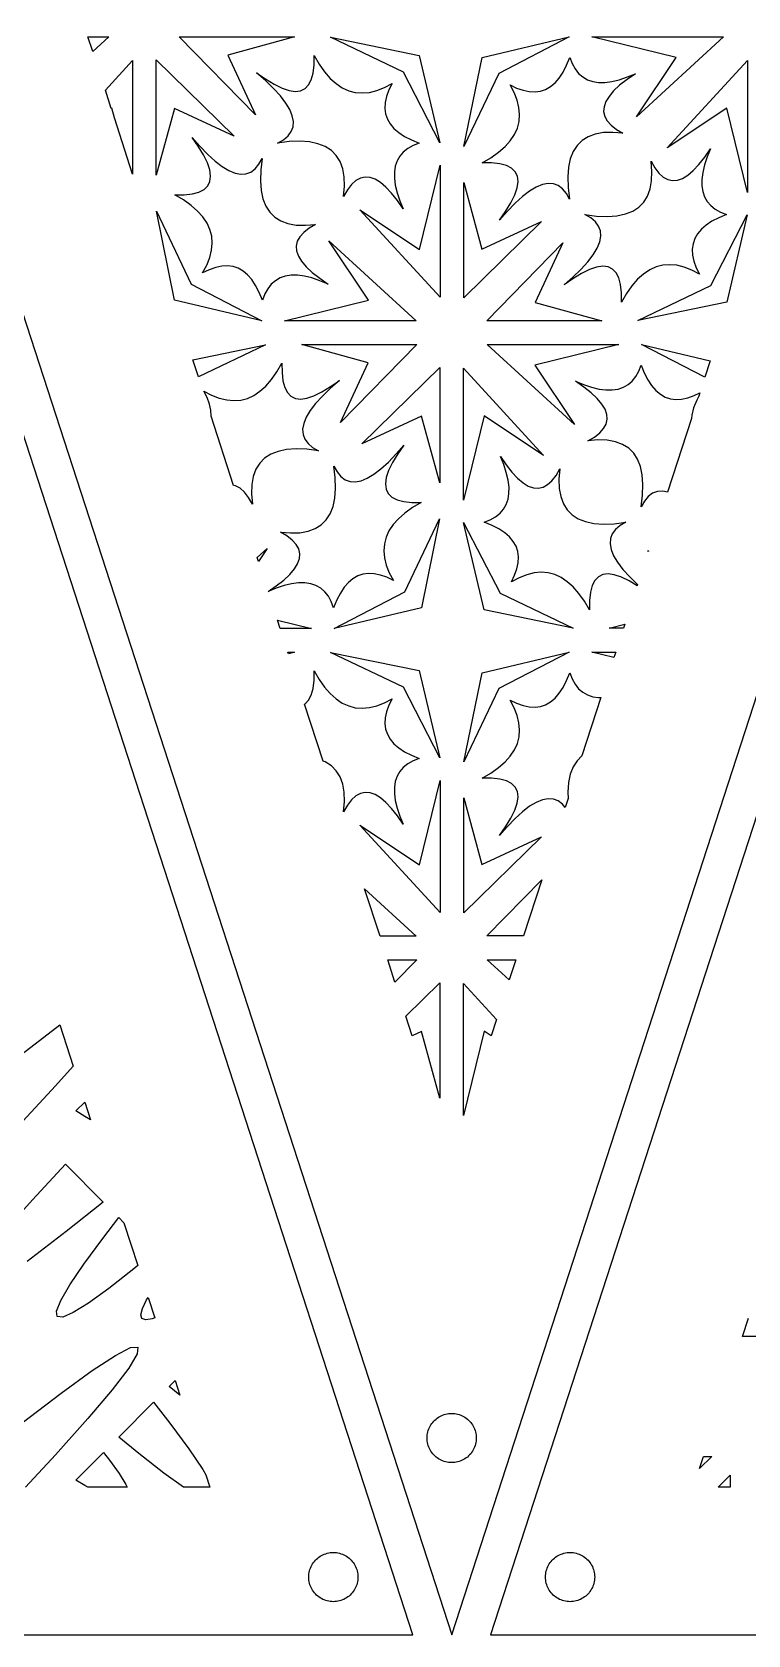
# Model space of a CAD drawing. Header units: metres. Extents: x 20 to 1108, y 20 to 251.
# Drawn here: x 607.9 to 666.2, y 20 to 150.3 of the extents above; entities that cross this region are included whole.
import ezdxf

# ---------------------------------------------------------------- set-up
doc = ezdxf.new("R2010")
doc.units = ezdxf.units.M

msp = doc.modelspace()

# ---------------------------------------------------------------- linework, layer by layer
for p, q in [((638.926, 20), (563.926, 250.826)), ((567.081, 250.826), (642.081, 20.0001)), ((642.081, 20.0001), (717.081, 250.826)), ((720.235, 250.826), (645.235, 20)), ((612.5, 149.874), (614.195, 149.874)), ((612.889, 148.675), (612.5, 149.874)), ((614.195, 149.874), (612.889, 148.675)), ((619.923, 149.853), (629.284, 149.853)), ((626.124, 143.524), (619.923, 149.853)), ((629.284, 149.853), (623.863, 148.368)), ((638.152, 147.006), (632.215, 149.845)), ((632.215, 149.845), (639.442, 148.361)), ((644.546, 148.189), (651.643, 149.865)), ((651.643, 149.865), (645.901, 146.899)), ((660.322, 148.195), (653.476, 149.874)), ((653.476, 149.874), (664.195, 149.874)), ((664.195, 149.874), (657.095, 143.356)), ((613.913, 145.526), (616.129, 147.941)), ((616.129, 147.941), (616.129, 138.705)), ((618.055, 147.984), (624.383, 141.783)), ((618.055, 138.623), (618.055, 147.984)), ((623.863, 148.368), (626.124, 143.524)), ((630.806, 146.919), (630.881, 147.581)), ((630.881, 147.581), (630.884, 148.346)), ((630.884, 148.346), (631.296, 147.643)), ((631.296, 147.643), (631.738, 147.02)), ((639.442, 148.361), (641.12, 141.263)), ((643.062, 140.96), (644.546, 148.189)), ((651.135, 146.991), (651.423, 147.55)), ((651.423, 147.55), (651.681, 148.178)), ((651.681, 148.178), (651.873, 147.686)), ((651.873, 147.686), (652.115, 147.252)), ((652.115, 147.252), (652.403, 146.891)), ((657.095, 143.356), (660.322, 148.195)), ((659.61, 140.841), (666.129, 147.941)), ((666.129, 147.941), (666.129, 137.221)), ((626.93, 146.32), (626.216, 146.943)), ((626.216, 146.943), (626.924, 146.443)), ((626.924, 146.443), (627.64, 146.007)), ((627.6, 145.672), (626.93, 146.32)), ((627.64, 146.007), (628.285, 145.695)), ((630.154, 145.663), (630.443, 145.96)), ((630.443, 145.96), (630.661, 146.38)), ((630.661, 146.38), (630.806, 146.919)), ((631.738, 147.02), (632.198, 146.492)), ((632.198, 146.492), (632.679, 146.062)), ((632.679, 146.062), (633.18, 145.727)), ((636.602, 145.747), (637.228, 146.081)), ((637.228, 146.081), (636.963, 145.546)), ((641.12, 141.263), (638.152, 147.006)), ((645.901, 146.899), (643.062, 140.96)), ((647.16, 145.348), (646.826, 145.975)), ((646.826, 145.975), (647.36, 145.708)), ((650.114, 145.818), (650.481, 146.126)), ((650.481, 146.126), (650.821, 146.519)), ((650.821, 146.519), (651.135, 146.991)), ((652.403, 146.891), (652.738, 146.603)), ((652.738, 146.603), (653.119, 146.384)), ((653.119, 146.384), (653.547, 146.24)), ((653.547, 146.24), (654.018, 146.167)), ((654.018, 146.167), (654.537, 146.167)), ((654.537, 146.167), (655.102, 146.239)), ((655.102, 146.239), (655.712, 146.384)), ((655.738, 145.934), (655.248, 145.475)), ((655.712, 146.384), (656.368, 146.602)), ((656.344, 146.408), (655.738, 145.934)), ((657.027, 146.872), (656.344, 146.408)), ((656.368, 146.602), (657.027, 146.872)), ((614.397, 144.033), (613.913, 145.526)), ((628.153, 145.063), (627.6, 145.672)), ((628.59, 144.487), (628.153, 145.063)), ((628.285, 145.695), (628.858, 145.504)), ((628.858, 145.504), (629.362, 145.435)), ((629.362, 145.435), (629.794, 145.488)), ((629.794, 145.488), (630.154, 145.663)), ((633.18, 145.727), (633.702, 145.488)), ((633.702, 145.488), (634.242, 145.348)), ((634.242, 145.348), (634.802, 145.302)), ((634.802, 145.302), (635.382, 145.355)), ((635.382, 145.355), (635.982, 145.503)), ((635.982, 145.503), (636.602, 145.747)), ((636.774, 145.023), (636.666, 144.525)), ((636.963, 145.546), (636.774, 145.023)), ((647.404, 144.729), (647.16, 145.348)), ((647.36, 145.708), (647.885, 145.52)), ((647.552, 144.128), (647.404, 144.729)), ((647.885, 145.52), (648.382, 145.411)), ((648.382, 145.411), (648.854, 145.39)), ((648.854, 145.39), (649.301, 145.449)), ((649.301, 145.449), (649.72, 145.591)), ((649.72, 145.591), (650.114, 145.818)), ((654.612, 144.601), (654.467, 144.186)), ((654.872, 145.029), (654.612, 144.601)), ((655.248, 145.475), (654.872, 145.029)), ((614.449, 144.068), (614.397, 144.033)), ((614.643, 143.276), (614.449, 144.068)), ((619.539, 144.044), (618.055, 138.623)), ((624.383, 141.783), (619.539, 144.044)), ((628.911, 143.95), (628.59, 144.487)), ((629.115, 143.45), (628.911, 143.95)), ((629.204, 142.985), (629.115, 143.45)), ((636.666, 144.525), (636.643, 144.053)), ((636.643, 144.053), (636.704, 143.607)), ((636.704, 143.607), (636.845, 143.188)), ((647.604, 143.548), (647.552, 144.128)), ((647.559, 142.987), (647.604, 143.548)), ((654.467, 144.186), (654.438, 143.786)), ((654.438, 143.786), (654.525, 143.402)), ((654.525, 143.402), (654.728, 143.033)), ((664.449, 144.068), (659.61, 140.841)), ((666.129, 137.221), (664.449, 144.068)), ((616.129, 138.705), (614.643, 143.276)), ((628.768, 141.816), (629.03, 142.168)), ((629.03, 142.168), (629.174, 142.56)), ((629.174, 142.56), (629.204, 142.985)), ((636.845, 143.188), (637.072, 142.793)), ((637.072, 142.793), (637.38, 142.426)), ((637.38, 142.426), (637.772, 142.086)), ((637.772, 142.086), (638.246, 141.772)), ((647.181, 141.926), (647.419, 142.447)), ((647.419, 142.447), (647.559, 142.987)), ((654.431, 142.08), (653.76, 141.961)), ((655.187, 142.104), (654.431, 142.08)), ((654.728, 143.033), (655.047, 142.68)), ((655.047, 142.68), (655.479, 142.344)), ((656.007, 142.034), (655.187, 142.104)), ((655.479, 142.344), (656.007, 142.034)), ((621.465, 140.982), (620.964, 141.69)), ((620.964, 141.69), (621.586, 140.978)), ((621.899, 140.267), (621.465, 140.982)), ((621.586, 140.978), (622.234, 140.308)), ((627.919, 141.234), (628.39, 141.5)), ((628.863, 141.351), (627.919, 141.234)), ((628.39, 141.5), (628.768, 141.816)), ((629.739, 141.38), (628.863, 141.351)), ((630.519, 141.324), (629.739, 141.38)), ((631.205, 141.179), (630.519, 141.324)), ((631.797, 140.948), (631.205, 141.179)), ((632.294, 140.629), (631.797, 140.948)), ((638.507, 140.792), (638.145, 140.503)), ((638.246, 141.772), (638.804, 141.484)), ((638.94, 141.034), (638.507, 140.792)), ((638.804, 141.484), (639.432, 141.226)), ((639.432, 141.226), (638.94, 141.034)), ((645.887, 140.484), (646.415, 140.943)), ((646.415, 140.943), (646.846, 141.424)), ((646.846, 141.424), (647.181, 141.926)), ((652.278, 141.039), (651.959, 140.542)), ((652.685, 141.443), (652.278, 141.039)), ((653.179, 141.749), (652.685, 141.443)), ((653.76, 141.961), (653.179, 141.749)), ((662.663, 140.09), (663.127, 140.774)), ((663.127, 140.774), (662.855, 140.113)), ((622.212, 139.621), (621.899, 140.267)), ((622.402, 139.048), (622.212, 139.621)), ((622.234, 140.308), (622.844, 139.753)), ((622.844, 139.753), (623.419, 139.318)), ((626.091, 139.14), (626.407, 139.517)), ((626.407, 139.517), (626.673, 139.987)), ((626.673, 139.987), (626.557, 139.045)), ((632.697, 140.223), (632.294, 140.629)), ((633.004, 139.729), (632.697, 140.223)), ((633.216, 139.147), (633.004, 139.729)), ((637.639, 139.788), (637.495, 139.361)), ((637.856, 140.168), (637.639, 139.788)), ((638.145, 140.503), (637.856, 140.168)), ((639.449, 132.585), (641.129, 139.432)), ((641.129, 139.432), (641.129, 128.712)), ((644.561, 139.63), (645.264, 140.041)), ((645.326, 139.627), (644.561, 139.63)), ((645.264, 140.041), (645.887, 140.484)), ((645.988, 139.551), (645.326, 139.627)), ((646.527, 139.406), (645.988, 139.551)), ((646.947, 139.189), (646.527, 139.406)), ((651.727, 139.95), (651.583, 139.265)), ((651.959, 140.542), (651.727, 139.95)), ((658.357, 138.933), (658.289, 139.752)), ((658.289, 139.752), (658.597, 139.226)), ((661.728, 138.992), (662.188, 139.484)), ((662.188, 139.484), (662.663, 140.09)), ((662.639, 139.457), (662.495, 138.849)), ((662.855, 140.113), (662.639, 139.457)), ((622.244, 137.752), (622.419, 138.113)), ((622.472, 138.545), (622.402, 139.048)), ((622.419, 138.113), (622.472, 138.545)), ((623.419, 139.318), (623.957, 138.996)), ((623.957, 138.996), (624.457, 138.791)), ((624.457, 138.791), (624.922, 138.703)), ((624.922, 138.703), (625.348, 138.733)), ((625.348, 138.733), (625.739, 138.877)), ((625.739, 138.877), (626.091, 139.14)), ((626.557, 139.045), (626.527, 138.169)), ((626.527, 138.169), (626.583, 137.388)), ((633.335, 138.477), (633.216, 139.147)), ((633.357, 137.719), (633.335, 138.477)), ((634.288, 138.179), (633.935, 137.861)), ((634.657, 138.382), (634.288, 138.179)), ((635.041, 138.469), (634.657, 138.382)), ((635.439, 138.44), (635.041, 138.469)), ((635.854, 138.295), (635.439, 138.44)), ((636.284, 138.035), (635.854, 138.295)), ((637.495, 139.361), (637.422, 138.888)), ((637.422, 138.888), (637.422, 138.37)), ((637.422, 138.37), (637.494, 137.805)), ((647.244, 138.901), (646.947, 139.189)), ((647.419, 138.539), (647.244, 138.901)), ((647.402, 137.604), (647.472, 138.108)), ((647.472, 138.108), (647.419, 138.539)), ((651.583, 139.265), (651.527, 138.484)), ((651.527, 138.484), (651.557, 137.609)), ((658.216, 137.506), (658.334, 138.176)), ((658.334, 138.176), (658.357, 138.933)), ((658.597, 139.226), (658.935, 138.791)), ((658.935, 138.791), (659.288, 138.474)), ((659.288, 138.474), (659.657, 138.271)), ((659.657, 138.271), (660.041, 138.184)), ((660.041, 138.184), (660.439, 138.213)), ((660.439, 138.213), (660.854, 138.358)), ((660.854, 138.358), (661.284, 138.617)), ((661.284, 138.617), (661.728, 138.992)), ((662.495, 138.849), (662.422, 138.283)), ((662.422, 138.283), (662.422, 137.765)), ((619.561, 137.023), (620.325, 137.026)), ((620.265, 136.61), (619.561, 137.023)), ((620.325, 137.026), (620.987, 137.101)), ((620.987, 137.101), (621.527, 137.246)), ((621.527, 137.246), (621.947, 137.464)), ((621.947, 137.464), (622.244, 137.752)), ((626.583, 137.388), (626.727, 136.702)), ((633.289, 136.9), (633.357, 137.719)), ((633.598, 137.428), (633.289, 136.9)), ((633.935, 137.861), (633.598, 137.428)), ((636.729, 137.659), (636.284, 138.035)), ((637.188, 137.169), (636.729, 137.659)), ((637.663, 136.563), (637.188, 137.169)), ((637.494, 137.805), (637.639, 137.195)), ((637.639, 137.195), (637.855, 136.539)), ((643.055, 138.029), (644.539, 132.609)), ((643.055, 128.669), (643.055, 138.029)), ((646.899, 136.386), (647.212, 137.03)), ((647.212, 137.03), (647.402, 137.604)), ((647.844, 136.9), (647.234, 136.345)), ((648.42, 137.336), (647.844, 136.9)), ((648.957, 137.656), (648.42, 137.336)), ((649.457, 137.861), (648.957, 137.656)), ((649.922, 137.949), (649.457, 137.861)), ((650.348, 137.92), (649.922, 137.949)), ((650.739, 137.776), (650.348, 137.92)), ((651.091, 137.513), (650.739, 137.776)), ((651.407, 137.136), (651.091, 137.513)), ((651.673, 136.664), (651.407, 137.136)), ((651.557, 137.609), (651.673, 136.664)), ((657.697, 136.43), (658.004, 136.924)), ((658.004, 136.924), (658.216, 137.506)), ((662.422, 137.765), (662.494, 137.292)), ((662.494, 137.292), (662.639, 136.864)), ((662.639, 136.864), (662.856, 136.484)), ((619.546, 128.464), (618.062, 135.693)), ((618.062, 135.693), (620.901, 129.754)), ((620.887, 136.169), (620.265, 136.61)), ((621.416, 135.708), (620.887, 136.169)), ((621.846, 135.229), (621.416, 135.708)), ((626.727, 136.702), (626.959, 136.11)), ((626.959, 136.11), (627.278, 135.613)), ((627.278, 135.613), (627.685, 135.21)), ((634.61, 135.812), (639.449, 132.585)), ((641.129, 128.712), (634.61, 135.812)), ((638.127, 135.879), (637.663, 136.563)), ((637.855, 136.539), (638.127, 135.879)), ((646.587, 135.676), (645.964, 134.961)), ((645.964, 134.961), (646.464, 135.67)), ((646.464, 135.67), (646.899, 136.386)), ((647.234, 136.345), (646.587, 135.676)), ((655.518, 135.328), (656.204, 135.474)), ((656.204, 135.474), (656.797, 135.704)), ((656.797, 135.704), (657.294, 136.024)), ((657.294, 136.024), (657.697, 136.43)), ((662.856, 136.484), (663.145, 136.15)), ((663.145, 136.15), (663.506, 135.861)), ((663.506, 135.861), (663.939, 135.618)), ((663.939, 135.618), (664.432, 135.427)), ((622.181, 134.727), (621.846, 135.229)), ((622.419, 134.205), (622.181, 134.727)), ((622.559, 133.665), (622.419, 134.205)), ((627.685, 135.21), (628.179, 134.903)), ((628.179, 134.903), (628.76, 134.692)), ((628.76, 134.692), (629.43, 134.573)), ((629.43, 134.573), (630.186, 134.549)), ((630.479, 134.31), (630.047, 133.973)), ((630.186, 134.549), (631.006, 134.618)), ((631.006, 134.618), (630.479, 134.31)), ((649.383, 134.869), (643.055, 128.669)), ((644.539, 132.609), (649.383, 134.869)), ((653.39, 135.152), (652.92, 135.418)), ((652.92, 135.418), (653.862, 135.302)), ((653.768, 134.837), (653.39, 135.152)), ((654.03, 134.484), (653.768, 134.837)), ((653.862, 135.302), (654.738, 135.273)), ((654.174, 134.093), (654.03, 134.484)), ((654.738, 135.273), (655.518, 135.328)), ((662.381, 134.227), (662.072, 133.859)), ((662.772, 134.567), (662.381, 134.227)), ((663.247, 134.881), (662.772, 134.567)), ((663.152, 129.647), (666.12, 135.39)), ((663.805, 135.169), (663.247, 134.881)), ((664.432, 135.427), (663.805, 135.169)), ((666.12, 135.39), (664.442, 128.291)), ((622.552, 132.525), (622.604, 133.105)), ((622.604, 133.105), (622.559, 133.665)), ((629.525, 133.25), (629.438, 132.866)), ((629.438, 132.866), (629.467, 132.467)), ((629.728, 133.619), (629.525, 133.25)), ((630.047, 133.973), (629.728, 133.619)), ((635.322, 128.457), (632.095, 133.297)), ((632.095, 133.297), (639.195, 126.778)), ((644.923, 126.8), (651.124, 133.129)), ((651.124, 133.129), (648.863, 128.284)), ((653.911, 132.702), (654.115, 133.202)), ((654.115, 133.202), (654.204, 133.667)), ((654.204, 133.667), (654.174, 134.093)), ((661.704, 133.046), (661.643, 132.6)), ((661.845, 133.465), (661.704, 133.046)), ((662.072, 133.859), (661.845, 133.465)), ((622.16, 131.304), (622.404, 131.924)), ((622.404, 131.924), (622.552, 132.525)), ((629.467, 132.467), (629.612, 132.052)), ((629.612, 132.052), (629.872, 131.623)), ((629.872, 131.623), (630.247, 131.179)), ((652.599, 130.98), (653.153, 131.59)), ((653.153, 131.59), (653.589, 132.164)), ((653.589, 132.164), (653.911, 132.702)), ((661.643, 132.6), (661.666, 132.128)), ((661.666, 132.128), (661.774, 131.631)), ((661.774, 131.631), (661.963, 131.107)), ((621.826, 130.678), (622.16, 131.304)), ((622.361, 130.944), (621.826, 130.678)), ((622.886, 131.133), (622.361, 130.944)), ((623.382, 131.241), (622.886, 131.133)), ((623.854, 131.263), (623.382, 131.241)), ((624.301, 131.203), (623.854, 131.263)), ((624.72, 131.062), (624.301, 131.203)), ((625.114, 130.835), (624.72, 131.062)), ((625.481, 130.526), (625.114, 130.835)), ((625.821, 130.134), (625.481, 130.526)), ((628.119, 130.269), (627.738, 130.05)), ((628.547, 130.413), (628.119, 130.269)), ((629.019, 130.485), (628.547, 130.413)), ((629.537, 130.485), (629.019, 130.485)), ((630.102, 130.412), (629.537, 130.485)), ((630.713, 130.269), (630.102, 130.412)), ((630.247, 131.179), (630.737, 130.719)), ((631.368, 130.051), (630.713, 130.269)), ((630.737, 130.719), (631.344, 130.244)), ((651.217, 129.71), (651.929, 130.331)), ((652.64, 130.646), (651.925, 130.211)), ((651.929, 130.331), (652.599, 130.98)), ((653.285, 130.957), (652.64, 130.646)), ((653.859, 131.149), (653.285, 130.957)), ((654.362, 131.218), (653.859, 131.149)), ((654.794, 131.164), (654.362, 131.218)), ((655.154, 130.989), (654.794, 131.164)), ((655.443, 130.693), (655.154, 130.989)), ((655.661, 130.273), (655.443, 130.693)), ((655.806, 129.733), (655.661, 130.273)), ((657.679, 130.591), (657.198, 130.161)), ((658.18, 130.926), (657.679, 130.591)), ((658.701, 131.164), (658.18, 130.926)), ((659.242, 131.305), (658.701, 131.164)), ((659.802, 131.351), (659.242, 131.305)), ((660.382, 131.298), (659.802, 131.351)), ((660.982, 131.15), (660.382, 131.298)), ((661.603, 130.905), (660.982, 131.15)), ((662.228, 130.571), (661.603, 130.905)), ((661.963, 131.107), (662.228, 130.571)), ((620.901, 129.754), (626.643, 126.787)), ((626.136, 129.66), (625.821, 130.134)), ((626.423, 129.102), (626.136, 129.66)), ((626.681, 128.475), (626.423, 129.102)), ((626.873, 128.968), (626.681, 128.475)), ((627.116, 129.401), (626.873, 128.968)), ((627.403, 129.762), (627.116, 129.401)), ((627.738, 130.05), (627.403, 129.762)), ((631.344, 130.244), (632.027, 129.78)), ((632.027, 129.78), (631.368, 130.051)), ((651.925, 130.211), (651.217, 129.71)), ((655.881, 129.07), (655.806, 129.733)), ((655.884, 128.307), (655.881, 129.07)), ((656.297, 129.011), (655.884, 128.307)), ((656.738, 129.633), (656.297, 129.011)), ((657.198, 130.161), (656.738, 129.633)), ((657.215, 126.808), (663.152, 129.647)), ((626.643, 126.787), (619.546, 128.464)), ((628.476, 126.778), (635.322, 128.457)), ((648.863, 128.284), (654.284, 126.8)), ((664.442, 128.291), (657.215, 126.808)), ((639.195, 126.778), (628.476, 126.778)), ((654.284, 126.8), (644.923, 126.8)), ((621.027, 123.629), (626.946, 124.845)), ((626.946, 124.845), (621.481, 122.233)), ((635.298, 123.368), (629.878, 124.853)), ((629.878, 124.853), (639.238, 124.853)), ((639.238, 124.853), (633.038, 118.524)), ((644.966, 124.874), (655.685, 124.874)), ((652.066, 118.356), (644.966, 124.874)), ((655.685, 124.874), (648.839, 123.195)), ((657.518, 124.865), (663.107, 123.544)), ((662.671, 122.202), (657.518, 124.865)), ((621.481, 122.233), (621.027, 123.629)), ((627.423, 122.02), (627.865, 122.642)), ((627.865, 122.642), (628.277, 123.346)), ((628.277, 123.346), (628.28, 122.582)), ((628.28, 122.582), (628.355, 121.92)), ((633.038, 118.524), (635.298, 123.368)), ((634.778, 116.783), (641.106, 122.984)), ((641.106, 122.984), (641.106, 113.623)), ((643.033, 122.941), (649.551, 115.841)), ((643.033, 112.221), (643.033, 122.941)), ((648.839, 123.195), (652.066, 118.356)), ((657.046, 122.252), (657.289, 122.685)), ((657.289, 122.685), (657.48, 123.178)), ((657.48, 123.178), (657.738, 122.551)), ((657.738, 122.551), (658.025, 121.992)), ((663.107, 123.544), (662.671, 122.202)), ((626.482, 121.062), (626.964, 121.491)), ((626.964, 121.491), (627.423, 122.02)), ((628.355, 121.92), (628.501, 121.38)), ((628.501, 121.38), (628.718, 120.96)), ((631.521, 121.007), (632.236, 121.442)), ((632.232, 121.321), (631.562, 120.673)), ((632.944, 121.943), (632.232, 121.321)), ((632.236, 121.442), (632.944, 121.943)), ((652.817, 121.408), (652.134, 121.872)), ((652.134, 121.872), (652.794, 121.602)), ((652.794, 121.602), (653.449, 121.384)), ((653.424, 120.934), (652.817, 121.408)), ((653.449, 121.384), (654.059, 121.24)), ((654.059, 121.24), (654.625, 121.167)), ((654.625, 121.167), (655.142, 121.167)), ((655.142, 121.167), (655.615, 121.239)), ((655.615, 121.239), (656.043, 121.384)), ((656.043, 121.384), (656.423, 121.603)), ((656.423, 121.603), (656.758, 121.891)), ((656.758, 121.891), (657.046, 122.252)), ((658.025, 121.992), (658.34, 121.519)), ((658.34, 121.519), (658.68, 121.126)), ((622.199, 120.546), (621.933, 121.081)), ((621.933, 121.081), (622.558, 120.747)), ((622.387, 120.022), (622.199, 120.546)), ((622.496, 119.525), (622.387, 120.022)), ((622.558, 120.747), (623.179, 120.503)), ((623.179, 120.503), (623.779, 120.355)), ((623.779, 120.355), (624.359, 120.302)), ((624.359, 120.302), (624.92, 120.348)), ((624.92, 120.348), (625.461, 120.488)), ((625.461, 120.488), (625.981, 120.727)), ((625.981, 120.727), (626.482, 121.062)), ((628.718, 120.96), (629.007, 120.663)), ((629.007, 120.663), (629.368, 120.488)), ((629.368, 120.488), (629.799, 120.435)), ((629.799, 120.435), (630.302, 120.504)), ((630.302, 120.504), (630.877, 120.695)), ((631.008, 120.063), (630.572, 119.488)), ((630.877, 120.695), (631.521, 121.007)), ((631.562, 120.673), (631.008, 120.063)), ((653.915, 120.474), (653.424, 120.934)), ((654.29, 120.029), (653.915, 120.474)), ((654.549, 119.601), (654.29, 120.029)), ((658.68, 121.126), (659.047, 120.818)), ((659.047, 120.818), (659.441, 120.591)), ((659.441, 120.591), (659.86, 120.449)), ((659.86, 120.449), (660.307, 120.39)), ((660.307, 120.39), (660.779, 120.411)), ((660.779, 120.411), (661.275, 120.52)), ((661.275, 120.52), (661.8, 120.708)), ((662.002, 120.349), (661.757, 119.729)), ((661.8, 120.708), (662.259, 120.937)), ((662.172, 120.666), (662.002, 120.349)), ((662.259, 120.937), (662.172, 120.666)), ((622.518, 119.053), (622.496, 119.525)), ((622.517, 119.044), (622.518, 119.053)), ((624.344, 113.418), (622.517, 119.044)), ((630.251, 118.95), (630.047, 118.45)), ((630.572, 119.488), (630.251, 118.95)), ((639.623, 119.044), (634.778, 116.783)), ((641.106, 113.623), (639.623, 119.044)), ((644.713, 119.068), (643.033, 112.221)), ((649.551, 115.841), (644.713, 119.068)), ((654.694, 119.186), (654.549, 119.601)), ((654.636, 118.402), (654.723, 118.786)), ((654.723, 118.786), (654.694, 119.186)), ((661.585, 118.861), (659.639, 112.873)), ((661.609, 119.128), (661.585, 118.861)), ((661.757, 119.729), (661.609, 119.128)), ((630.047, 118.45), (629.958, 117.985)), ((629.958, 117.985), (629.987, 117.56)), ((629.987, 117.56), (630.131, 117.168)), ((653.155, 117.034), (653.682, 117.343)), ((653.682, 117.343), (654.115, 117.68)), ((654.115, 117.68), (654.433, 118.033)), ((654.433, 118.033), (654.636, 118.402)), ((627.365, 115.948), (626.868, 115.629)), ((627.958, 116.179), (627.365, 115.948)), ((628.643, 116.324), (627.958, 116.179)), ((629.423, 116.38), (628.643, 116.324)), ((630.299, 116.351), (629.423, 116.38)), ((630.131, 117.168), (630.393, 116.816)), ((631.242, 116.234), (630.299, 116.351)), ((630.393, 116.816), (630.771, 116.5)), ((630.771, 116.5), (631.242, 116.234)), ((636.927, 115.308), (637.575, 115.977)), ((637.697, 115.983), (637.262, 115.267)), ((637.575, 115.977), (638.198, 116.692)), ((638.198, 116.692), (637.697, 115.983)), ((653.975, 117.104), (653.155, 117.034)), ((654.731, 117.079), (653.975, 117.104)), ((655.401, 116.961), (654.731, 117.079)), ((655.982, 116.749), (655.401, 116.961)), ((656.476, 116.443), (655.982, 116.749)), ((656.883, 116.039), (656.476, 116.443)), ((657.203, 115.542), (656.883, 116.039)), ((626.158, 114.729), (625.945, 114.147)), ((626.464, 115.223), (626.158, 114.729)), ((626.868, 115.629), (626.464, 115.223)), ((632.604, 114.044), (632.488, 114.988)), ((632.488, 114.988), (632.755, 114.517)), ((635.742, 114.317), (636.317, 114.753)), ((636.317, 114.753), (636.927, 115.308)), ((637.262, 115.267), (636.95, 114.622)), ((646.306, 115.113), (646.035, 115.774)), ((646.035, 115.774), (646.499, 115.09)), ((646.522, 114.457), (646.306, 115.113)), ((646.499, 115.09), (646.973, 114.484)), ((650.563, 114.225), (650.873, 114.753)), ((650.873, 114.753), (650.804, 113.934)), ((657.434, 114.95), (657.203, 115.542)), ((657.579, 114.265), (657.434, 114.95)), ((624.505, 113.382), (624.344, 113.418)), ((624.874, 113.179), (624.505, 113.382)), ((625.828, 113.477), (625.804, 112.72)), ((625.945, 114.147), (625.828, 113.477)), ((632.634, 113.168), (632.604, 114.044)), ((632.755, 114.517), (633.07, 114.14)), ((633.07, 114.14), (633.422, 113.877)), ((633.422, 113.877), (633.813, 113.733)), ((633.813, 113.733), (634.24, 113.703)), ((634.24, 113.703), (634.705, 113.791)), ((634.705, 113.791), (635.205, 113.996)), ((635.205, 113.996), (635.742, 114.317)), ((636.759, 114.049), (636.689, 113.545)), ((636.689, 113.545), (636.743, 113.113)), ((636.95, 114.622), (636.759, 114.049)), ((646.668, 113.848), (646.522, 114.457)), ((646.74, 113.282), (646.668, 113.848)), ((646.973, 114.484), (647.432, 113.993)), ((647.432, 113.993), (647.878, 113.617)), ((647.878, 113.617), (648.307, 113.358)), ((648.307, 113.358), (648.722, 113.213)), ((649.505, 113.271), (649.874, 113.474)), ((649.874, 113.474), (650.226, 113.791)), ((650.226, 113.791), (650.563, 114.225)), ((650.804, 113.934), (650.827, 113.176)), ((657.634, 113.484), (657.579, 114.265)), ((657.604, 112.608), (657.634, 113.484)), ((625.226, 112.861), (624.874, 113.179)), ((625.564, 112.427), (625.226, 112.861)), ((625.873, 111.901), (625.564, 112.427)), ((625.804, 112.72), (625.873, 111.901)), ((632.434, 111.702), (632.579, 112.388)), ((632.579, 112.388), (632.634, 113.168)), ((636.743, 113.113), (636.918, 112.752)), ((636.918, 112.752), (637.214, 112.464)), ((637.214, 112.464), (637.634, 112.246)), ((637.634, 112.246), (638.173, 112.102)), ((638.173, 112.102), (638.836, 112.026)), ((638.836, 112.026), (639.6, 112.023)), ((639.6, 112.023), (638.897, 111.611)), ((646.522, 111.864), (646.667, 112.291)), ((646.667, 112.291), (646.739, 112.765)), ((646.739, 112.765), (646.74, 113.282)), ((648.722, 113.213), (649.121, 113.184)), ((649.121, 113.184), (649.505, 113.271)), ((650.827, 113.176), (650.945, 112.506)), ((650.945, 112.506), (651.158, 111.924)), ((657.488, 111.665), (657.604, 112.608)), ((657.755, 112.136), (657.488, 111.665)), ((658.07, 112.513), (657.755, 112.136)), ((658.422, 112.776), (658.07, 112.513)), ((658.813, 112.92), (658.422, 112.776)), ((659.24, 112.949), (658.813, 112.92)), ((659.639, 112.873), (659.24, 112.949)), ((631.883, 110.613), (632.203, 111.11)), ((632.203, 111.11), (632.434, 111.702)), ((638.274, 111.169), (637.747, 110.709)), ((638.897, 111.611), (638.274, 111.169)), ((645.221, 110.618), (645.654, 110.86)), ((645.654, 110.86), (646.016, 111.15)), ((646.016, 111.15), (646.305, 111.484)), ((646.305, 111.484), (646.522, 111.864)), ((651.158, 111.924), (651.464, 111.43)), ((651.464, 111.43), (651.868, 111.024)), ((651.868, 111.024), (652.365, 110.704)), ((628.682, 109.309), (628.154, 109.618)), ((628.154, 109.618), (628.974, 109.549)), ((628.974, 109.549), (629.73, 109.572)), ((629.73, 109.572), (630.401, 109.692)), ((630.401, 109.692), (630.982, 109.903)), ((630.982, 109.903), (631.476, 110.21)), ((631.476, 110.21), (631.883, 110.613)), ((636.98, 109.727), (636.743, 109.205)), ((637.315, 110.229), (636.98, 109.727)), ((637.747, 110.709), (637.315, 110.229)), ((638.26, 104.754), (641.099, 110.693)), ((641.099, 110.693), (639.616, 103.464)), ((644.719, 103.291), (643.042, 110.39)), ((643.042, 110.39), (646.009, 104.647)), ((644.729, 110.427), (645.221, 110.618)), ((645.357, 110.169), (644.729, 110.427)), ((645.916, 109.881), (645.357, 110.169)), ((646.389, 109.567), (645.916, 109.881)), ((646.781, 109.227), (646.389, 109.567)), ((652.365, 110.704), (652.957, 110.474)), ((652.957, 110.474), (653.642, 110.328)), ((653.642, 110.328), (654.422, 110.273)), ((654.422, 110.273), (655.298, 110.302)), ((655.131, 109.484), (654.987, 109.093)), ((655.393, 109.837), (655.131, 109.484)), ((655.298, 110.302), (656.243, 110.418)), ((655.771, 110.152), (655.393, 109.837)), ((656.243, 110.418), (655.771, 110.152)), ((626.252, 107.549), (627.066, 108.297)), ((627.066, 108.297), (626.355, 107.232)), ((629.115, 108.973), (628.682, 109.309)), ((629.433, 108.619), (629.115, 108.973)), ((629.636, 108.25), (629.433, 108.619)), ((629.723, 107.866), (629.636, 108.25)), ((636.602, 108.665), (636.557, 108.105)), ((636.743, 109.205), (636.602, 108.665)), ((647.089, 108.859), (646.781, 109.227)), ((647.316, 108.465), (647.089, 108.859)), ((647.458, 108.046), (647.316, 108.465)), ((654.987, 109.093), (654.958, 108.667)), ((654.958, 108.667), (655.047, 108.202)), ((655.047, 108.202), (655.251, 107.702)), ((658.038, 108.129), (658.083, 108.083)), ((658.073, 108.052), (658.038, 108.129)), ((626.355, 107.232), (626.252, 107.549)), ((629.29, 106.623), (629.549, 107.052)), ((629.549, 107.052), (629.694, 107.467)), ((629.694, 107.467), (629.723, 107.866)), ((636.557, 108.105), (636.609, 107.525)), ((636.609, 107.525), (636.757, 106.924)), ((636.757, 106.924), (637.002, 106.305)), ((647.387, 106.63), (647.496, 107.128)), ((647.518, 107.6), (647.458, 108.046)), ((647.496, 107.128), (647.518, 107.6)), ((655.251, 107.702), (655.571, 107.165)), ((655.571, 107.165), (656.008, 106.59)), ((658.083, 108.083), (658.073, 108.052)), ((627.817, 105.244), (628.423, 105.719)), ((628.423, 105.719), (628.914, 106.178)), ((628.914, 106.178), (629.29, 106.623)), ((633.68, 105.526), (633.34, 105.134)), ((634.047, 105.835), (633.68, 105.526)), ((634.441, 106.062), (634.047, 105.835)), ((634.86, 106.203), (634.441, 106.062)), ((635.307, 106.263), (634.86, 106.203)), ((635.779, 106.241), (635.307, 106.263)), ((636.276, 106.133), (635.779, 106.241)), ((636.801, 105.944), (636.276, 106.133)), ((637.336, 105.678), (636.801, 105.944)), ((637.002, 106.305), (637.336, 105.678)), ((646.933, 105.571), (647.199, 106.107)), ((647.559, 105.905), (646.933, 105.571)), ((647.199, 106.107), (647.387, 106.63)), ((648.179, 106.15), (647.559, 105.905)), ((648.779, 106.298), (648.179, 106.15)), ((649.359, 106.351), (648.779, 106.298)), ((649.92, 106.305), (649.359, 106.351)), ((650.46, 106.164), (649.92, 106.305)), ((650.981, 105.926), (650.46, 106.164)), ((651.482, 105.591), (650.981, 105.926)), ((651.964, 105.16), (651.482, 105.591)), ((653.718, 105.693), (653.501, 105.273)), ((654.007, 105.989), (653.718, 105.693)), ((654.368, 106.164), (654.007, 105.989)), ((654.799, 106.218), (654.368, 106.164)), ((655.303, 106.149), (654.799, 106.218)), ((655.877, 105.957), (655.303, 106.149)), ((656.521, 105.646), (655.877, 105.957)), ((656.008, 106.59), (656.561, 105.981)), ((657.164, 105.254), (656.521, 105.646)), ((656.561, 105.981), (657.199, 105.363)), ((627.148, 104.79), (627.817, 105.244)), ((627.149, 104.787), (627.148, 104.79)), ((627.794, 105.051), (627.149, 104.787)), ((628.45, 105.269), (627.794, 105.051)), ((629.059, 105.413), (628.45, 105.269)), ((629.625, 105.485), (629.059, 105.413)), ((630.143, 105.485), (629.625, 105.485)), ((630.615, 105.412), (630.143, 105.485)), ((631.043, 105.269), (630.615, 105.412)), ((631.423, 105.05), (631.043, 105.269)), ((631.758, 104.762), (631.423, 105.05)), ((632.047, 104.401), (631.758, 104.762)), ((632.289, 103.967), (632.047, 104.401)), ((632.518, 101.787), (638.26, 104.754)), ((633.026, 104.661), (632.738, 104.103)), ((633.34, 105.134), (633.026, 104.661)), ((646.009, 104.647), (651.946, 101.808)), ((652.423, 104.633), (651.964, 105.16)), ((652.866, 104.01), (652.423, 104.633)), ((653.355, 104.734), (653.28, 104.071)), ((653.501, 105.273), (653.355, 104.734)), ((657.199, 105.363), (657.164, 105.254)), ((632.48, 103.475), (632.289, 103.967)), ((632.738, 104.103), (632.48, 103.475)), ((639.616, 103.464), (632.518, 101.787)), ((651.946, 101.808), (644.719, 103.291)), ((653.277, 103.307), (652.866, 104.01)), ((653.28, 104.071), (653.277, 103.307)), ((628.127, 101.778), (627.905, 102.46)), ((627.905, 102.46), (630.685, 101.778)), ((630.685, 101.778), (628.127, 101.778)), ((654.878, 101.8), (656.155, 102.151)), ((656.042, 101.8), (654.878, 101.8)), ((656.155, 102.151), (656.042, 101.8)), ((628.753, 99.8527), (629.284, 99.8527)), ((628.797, 99.7179), (628.753, 99.8527)), ((629.284, 99.8527), (628.797, 99.7179)), ((638.152, 97.006), (632.215, 99.8448)), ((632.215, 99.8448), (639.442, 98.3615)), ((644.546, 98.1886), (651.643, 99.8654)), ((651.643, 99.8654), (645.901, 96.8986)), ((653.476, 99.8741), (655.416, 99.8741)), ((655.273, 99.4337), (653.476, 99.8741)), ((655.416, 99.8741), (655.273, 99.4337)), ((630.881, 97.5812), (630.884, 98.3458)), ((630.884, 98.3458), (631.296, 97.6427)), ((639.442, 98.3615), (641.12, 91.2628)), ((643.062, 90.9601), (644.546, 98.1886)), ((651.423, 97.5499), (651.681, 98.1779)), ((651.681, 98.1779), (651.873, 97.6857)), ((630.661, 96.38), (630.806, 96.9191)), ((630.806, 96.9191), (630.881, 97.5812)), ((631.296, 97.6427), (631.738, 97.0197)), ((631.738, 97.0197), (632.198, 96.4923)), ((632.198, 96.4923), (632.679, 96.0616)), ((641.12, 91.2628), (638.152, 97.006)), ((645.901, 96.8986), (643.062, 90.9601)), ((650.481, 96.1261), (650.821, 96.5187)), ((650.821, 96.5187), (651.135, 96.9913)), ((651.135, 96.9913), (651.423, 97.5499)), ((651.873, 97.6857), (652.115, 97.2521)), ((652.115, 97.2521), (652.403, 96.8907)), ((652.403, 96.8907), (652.738, 96.6027)), ((652.738, 96.6027), (653.119, 96.3839)), ((630.119, 95.6466), (630.154, 95.6632)), ((631.624, 91.0167), (630.119, 95.6466)), ((630.154, 95.6632), (630.443, 95.9601)), ((630.443, 95.9601), (630.661, 96.38)), ((632.679, 96.0616), (633.18, 95.7267)), ((633.18, 95.7267), (633.702, 95.4884)), ((633.702, 95.4884), (634.242, 95.3478)), ((634.242, 95.3478), (634.802, 95.3019)), ((634.802, 95.3019), (635.382, 95.3546)), ((635.382, 95.3546), (635.982, 95.5031)), ((635.982, 95.5031), (636.602, 95.7472)), ((636.602, 95.7472), (637.228, 96.0812)), ((636.963, 95.546), (636.774, 95.0226)), ((637.228, 96.0812), (636.963, 95.546)), ((647.16, 95.3478), (646.826, 95.9747)), ((646.826, 95.9747), (647.36, 95.7081)), ((647.404, 94.7286), (647.16, 95.3478)), ((647.36, 95.7081), (647.885, 95.5197)), ((647.885, 95.5197), (648.382, 95.4113)), ((648.382, 95.4113), (648.854, 95.3898)), ((648.854, 95.3898), (649.301, 95.4493)), ((649.301, 95.4493), (649.72, 95.5909)), ((649.72, 95.5909), (650.114, 95.8175)), ((650.114, 95.8175), (650.481, 96.1261)), ((654.212, 96.1671), (652.672, 91.4288)), ((653.119, 96.3839), (653.547, 96.2404)), ((653.547, 96.2404), (654.018, 96.1671)), ((654.018, 96.1671), (654.212, 96.1671)), ((636.666, 94.5245), (636.643, 94.0529)), ((636.643, 94.0529), (636.704, 93.6066)), ((636.774, 95.0226), (636.666, 94.5245)), ((647.552, 94.1281), (647.404, 94.7286)), ((647.604, 93.548), (647.552, 94.1281)), ((636.704, 93.6066), (636.845, 93.1876)), ((636.845, 93.1876), (637.072, 92.7931)), ((637.072, 92.7931), (637.38, 92.4259)), ((647.419, 92.4474), (647.559, 92.9874)), ((647.559, 92.9874), (647.604, 93.548)), ((637.38, 92.4259), (637.772, 92.0861)), ((637.772, 92.0861), (638.246, 91.7716)), ((638.246, 91.7716), (638.804, 91.4835)), ((638.804, 91.4835), (639.432, 91.2257)), ((639.432, 91.2257), (638.94, 91.0343)), ((646.415, 90.9435), (646.846, 91.424)), ((646.846, 91.424), (647.181, 91.9259)), ((647.181, 91.9259), (647.419, 92.4474)), ((652.672, 91.4288), (652.278, 91.0392)), ((631.797, 90.9484), (631.624, 91.0167)), ((632.294, 90.629), (631.797, 90.9484)), ((632.697, 90.2228), (632.294, 90.629)), ((633.004, 89.7286), (632.697, 90.2228)), ((637.856, 90.1681), (637.639, 89.7882)), ((638.145, 90.5031), (637.856, 90.1681)), ((638.507, 90.7921), (638.145, 90.5031)), ((638.94, 91.0343), (638.507, 90.7921)), ((644.561, 89.63), (645.264, 90.0411)), ((645.264, 90.0411), (645.887, 90.4835)), ((645.887, 90.4835), (646.415, 90.9435)), ((651.727, 89.9503), (651.583, 89.2648)), ((651.959, 90.5421), (651.727, 89.9503)), ((652.278, 91.0392), (651.959, 90.5421)), ((633.216, 89.1466), (633.004, 89.7286)), ((633.335, 88.4767), (633.216, 89.1466)), ((637.495, 89.3615), (637.422, 88.8878)), ((637.422, 88.8878), (637.422, 88.3702)), ((637.639, 89.7882), (637.495, 89.3615)), ((639.449, 82.5851), (641.129, 89.4318)), ((641.129, 89.4318), (641.129, 78.712)), ((645.326, 89.6271), (644.561, 89.63)), ((645.988, 89.5509), (645.326, 89.6271)), ((646.527, 89.4064), (645.988, 89.5509)), ((646.947, 89.1886), (646.527, 89.4064)), ((647.244, 88.9005), (646.947, 89.1886)), ((647.419, 88.5392), (647.244, 88.9005)), ((651.583, 89.2648), (651.527, 88.4845)), ((633.289, 86.8995), (633.357, 87.7189)), ((633.598, 87.4279), (633.289, 86.8995)), ((633.357, 87.7189), (633.335, 88.4767)), ((633.935, 87.8615), (633.598, 87.4279)), ((634.288, 88.1788), (633.935, 87.8615)), ((634.657, 88.382), (634.288, 88.1788)), ((635.041, 88.4689), (634.657, 88.382)), ((635.439, 88.4396), (635.041, 88.4689)), ((635.854, 88.295), (635.439, 88.4396)), ((636.284, 88.0353), (635.854, 88.295)), ((636.729, 87.6593), (636.284, 88.0353)), ((637.188, 87.1691), (636.729, 87.6593)), ((637.422, 88.3702), (637.494, 87.8048)), ((637.494, 87.8048), (637.639, 87.1954)), ((643.055, 88.0294), (644.539, 82.6085)), ((643.055, 78.6691), (643.055, 88.0294)), ((647.212, 87.0304), (647.402, 87.6036)), ((647.402, 87.6036), (647.472, 88.1075)), ((647.472, 88.1075), (647.419, 88.5392)), ((648.42, 87.3361), (647.844, 86.8995)), ((648.957, 87.6564), (648.42, 87.3361)), ((649.457, 87.8615), (648.957, 87.6564)), ((649.922, 87.9493), (649.457, 87.8615)), ((650.348, 87.92), (649.922, 87.9493)), ((650.739, 87.7755), (650.348, 87.92)), ((651.091, 87.5128), (650.739, 87.7755)), ((651.313, 87.2482), (651.091, 87.5128)), ((651.545, 87.9601), (651.313, 87.2482)), ((651.527, 88.4845), (651.545, 87.9601)), ((637.663, 86.5626), (637.188, 87.1691)), ((637.639, 87.1954), (637.855, 86.5392)), ((638.127, 85.879), (637.663, 86.5626)), ((637.855, 86.5392), (638.127, 85.879)), ((646.464, 85.67), (646.899, 86.3859)), ((647.234, 86.3448), (646.587, 85.6759)), ((646.899, 86.3859), (647.212, 87.0304)), ((647.844, 86.8995), (647.234, 86.3448)), ((634.61, 85.8116), (639.449, 82.5851)), ((641.129, 78.712), (634.61, 85.8116)), ((649.383, 84.8693), (643.055, 78.6691)), ((644.539, 82.6085), (649.383, 84.8693)), ((646.587, 85.6759), (645.964, 84.9611)), ((645.964, 84.9611), (646.464, 85.67)), ((644.923, 76.7999), (649.405, 81.3751)), ((649.405, 81.3751), (647.919, 76.7999)), ((636.25, 76.7784), (634.998, 80.632)), ((634.998, 80.632), (639.195, 76.7784)), ((639.195, 76.7784), (636.25, 76.7784)), ((647.919, 76.7999), (644.923, 76.7999)), ((636.876, 74.8527), (639.238, 74.8527)), ((637.464, 73.0411), (636.876, 74.8527)), ((639.238, 74.8527), (637.464, 73.0411)), ((644.966, 74.8741), (647.293, 74.8741)), ((646.758, 73.2296), (644.966, 74.8741)), ((647.293, 74.8741), (646.758, 73.2296)), ((638.358, 70.2902), (641.106, 72.9835)), ((641.106, 72.9835), (641.106, 63.6232)), ((643.033, 72.9406), (645.715, 70.0187)), ((643.033, 62.2208), (643.033, 72.9406)), ((607.139, 67.2256), (610.203, 69.5693)), ((610.203, 69.5693), (611.287, 66.2324)), ((638.876, 68.6964), (638.358, 70.2902)), ((639.623, 69.0441), (638.876, 68.6964)), ((641.106, 63.6232), (639.623, 69.0441)), ((644.713, 69.0675), (643.033, 62.2208)), ((645.283, 68.6876), (644.713, 69.0675)), ((645.715, 70.0187), (645.283, 68.6876)), ((611.287, 66.2324), (609.861, 64.6328)), ((609.861, 64.6328), (607.19, 61.7412)), ((611.518, 62.5879), (612.238, 63.3066)), ((612.24, 62.1357), (611.518, 62.5879)), ((612.238, 63.3066), (612.705, 61.8691)), ((612.705, 61.8691), (612.24, 62.1357)), ((607.992, 55.3672), (610.663, 58.2588)), ((610.663, 58.2588), (613.746, 55.1768)), ((605.364, 52.4199), (607.992, 55.3672)), ((613.746, 55.1768), (610.713, 52.7744)), ((613.696, 52.209), (615.012, 53.9102)), ((615.012, 53.9102), (615.424, 53.4971)), ((615.424, 53.4971), (616.555, 50.0195)), ((610.713, 52.7744), (607.541, 50.3467)), ((612.163, 50.1221), (613.696, 52.209)), ((611.026, 48.4443), (612.163, 50.1221)), ((616.223, 49.7471), (614.184, 48.1533)), ((616.555, 50.0195), (616.223, 49.7471)), ((610.288, 47.1768), (611.026, 48.4443)), ((609.946, 46.3184), (610.288, 47.1768)), ((612.542, 46.9688), (611.295, 46.1934)), ((614.184, 48.1533), (612.542, 46.9688)), ((616.924, 46.5186), (617.267, 47.2188)), ((617.267, 47.2188), (617.397, 47.4268)), ((617.397, 47.4268), (617.935, 45.7715)), ((610, 45.8701), (609.946, 46.3184)), ((610.449, 45.8271), (610, 45.8701)), ((611.295, 46.1934), (610.449, 45.8271)), ((616.8, 46.0176), (616.924, 46.5186)), ((616.892, 45.7129), (616.8, 46.0176)), ((617.201, 45.6045), (616.892, 45.7129)), ((617.726, 45.6924), (617.201, 45.6045)), ((617.935, 45.7715), (617.726, 45.6924)), ((665.733, 44.2529), (666.218, 45.7471)), ((614.726, 42.7158), (615.964, 43.3516)), ((615.964, 43.3516), (616.555, 43.3896)), ((616.555, 43.3896), (616.505, 42.8359)), ((670.738, 44.2529), (665.733, 44.2529)), ((612.841, 41.4834), (614.726, 42.7158)), ((615.812, 41.6816), (614.472, 39.9287)), ((616.505, 42.8359), (615.812, 41.6816)), ((610.312, 39.6533), (612.841, 41.4834)), ((619.107, 40.1768), (619.594, 40.6641)), ((619.594, 40.6641), (619.977, 39.4873)), ((607.139, 37.2256), (610.312, 39.6533)), ((614.472, 39.9287), (612.489, 37.5801)), ((619.977, 39.4873), (619.107, 40.1768)), ((615.008, 36.0781), (617.84, 38.9102)), ((617.84, 38.9102), (619.157, 37.209)), ((641.117, 37.7521), (641.229, 37.8097)), ((641.229, 37.8097), (641.344, 37.8595)), ((641.344, 37.8595), (641.463, 37.9025)), ((641.463, 37.9025), (641.584, 37.9376)), ((641.584, 37.9376), (641.706, 37.964)), ((641.706, 37.964), (641.83, 37.9845)), ((641.83, 37.9845), (641.955, 37.9962)), ((641.955, 37.9962), (642.081, 38.0001)), ((642.081, 38.0001), (642.207, 37.9962)), ((642.207, 37.9962), (642.332, 37.9845)), ((642.332, 37.9845), (642.456, 37.964)), ((642.456, 37.964), (642.578, 37.9376)), ((642.578, 37.9376), (642.699, 37.9025)), ((642.699, 37.9025), (642.817, 37.8595)), ((642.817, 37.8595), (642.932, 37.8097)), ((642.932, 37.8097), (643.045, 37.7521)), ((612.489, 37.5801), (609.861, 34.6328)), ((619.157, 37.209), (620.69, 35.1221)), ((640.116, 36.3751), (640.143, 36.4972)), ((640.143, 36.4972), (640.178, 36.6183)), ((640.178, 36.6183), (640.221, 36.7365)), ((640.221, 36.7365), (640.271, 36.8517)), ((640.271, 36.8517), (640.328, 36.963)), ((640.328, 36.963), (640.392, 37.0714)), ((640.392, 37.0714), (640.463, 37.1749)), ((640.463, 37.1749), (640.54, 37.2755)), ((640.54, 37.2755), (640.623, 37.3693)), ((640.623, 37.3693), (640.712, 37.4581)), ((640.712, 37.4581), (640.806, 37.5411)), ((640.806, 37.5411), (640.905, 37.6183)), ((640.905, 37.6183), (641.009, 37.6886)), ((641.009, 37.6886), (641.117, 37.7521)), ((643.045, 37.7521), (643.152, 37.6886)), ((643.152, 37.6886), (643.256, 37.6183)), ((643.256, 37.6183), (643.355, 37.5411)), ((643.355, 37.5411), (643.45, 37.4581)), ((643.45, 37.4581), (643.539, 37.3693)), ((643.539, 37.3693), (643.622, 37.2755)), ((643.622, 37.2755), (643.699, 37.1749)), ((643.699, 37.1749), (643.769, 37.0714)), ((643.769, 37.0714), (643.834, 36.963)), ((643.834, 36.963), (643.89, 36.8517)), ((643.89, 36.8517), (643.94, 36.7365)), ((643.94, 36.7365), (643.983, 36.6183)), ((643.983, 36.6183), (644.018, 36.4972)), ((644.018, 36.4972), (644.046, 36.3751)), ((616.629, 34.7471), (615.008, 36.0781)), ((640.081, 36.0001), (640.085, 36.1251)), ((640.085, 35.8741), (640.081, 36.0001)), ((640.085, 36.1251), (640.096, 36.2501)), ((640.096, 35.7491), (640.085, 35.8741)), ((640.096, 36.2501), (640.116, 36.3751)), ((640.116, 35.6251), (640.096, 35.7491)), ((640.143, 35.5021), (640.116, 35.6251)), ((640.178, 35.382), (640.143, 35.5021)), ((640.221, 35.2648), (640.178, 35.382)), ((640.271, 35.1486), (640.221, 35.2648)), ((643.94, 35.2648), (643.89, 35.1486)), ((643.983, 35.382), (643.94, 35.2648)), ((644.018, 35.5021), (643.983, 35.382)), ((644.046, 35.6251), (644.018, 35.5021)), ((644.046, 36.3751), (644.065, 36.2501)), ((644.065, 35.7491), (644.046, 35.6251)), ((644.065, 36.2501), (644.077, 36.1251)), ((644.077, 35.8741), (644.065, 35.7491)), ((644.077, 36.1251), (644.081, 36.0001)), ((644.081, 36.0001), (644.077, 35.8741)), ((609.861, 34.6328), (607.429, 32)), ((611.518, 32.5879), (613.765, 34.835)), ((613.765, 34.835), (614.249, 34.208)), ((614.249, 34.208), (615.026, 33.1143)), ((618.668, 33.1533), (616.629, 34.7471)), ((620.69, 35.1221), (621.827, 33.4443)), ((640.328, 35.0363), (640.271, 35.1486)), ((640.392, 34.9279), (640.328, 35.0363)), ((640.463, 34.8243), (640.392, 34.9279)), ((640.54, 34.7257), (640.463, 34.8243)), ((640.623, 34.631), (640.54, 34.7257)), ((640.712, 34.5421), (640.623, 34.631)), ((640.806, 34.4591), (640.712, 34.5421)), ((640.905, 34.382), (640.806, 34.4591)), ((641.009, 34.3116), (640.905, 34.382)), ((641.117, 34.2472), (641.009, 34.3116)), ((641.229, 34.1906), (641.117, 34.2472)), ((641.344, 34.1407), (641.229, 34.1906)), ((641.463, 34.0988), (641.344, 34.1407)), ((641.584, 34.0636), (641.463, 34.0988)), ((641.706, 34.0353), (641.584, 34.0636)), ((641.83, 34.0167), (641.706, 34.0353)), ((641.955, 34.004), (641.83, 34.0167)), ((642.081, 34.0001), (641.955, 34.004)), ((642.207, 34.004), (642.081, 34.0001)), ((642.332, 34.0167), (642.207, 34.004)), ((642.456, 34.0353), (642.332, 34.0167)), ((642.578, 34.0636), (642.456, 34.0353)), ((642.699, 34.0988), (642.578, 34.0636)), ((642.817, 34.1407), (642.699, 34.0988)), ((642.932, 34.1906), (642.817, 34.1407)), ((643.045, 34.2472), (642.932, 34.1906)), ((643.152, 34.3116), (643.045, 34.2472)), ((643.256, 34.382), (643.152, 34.3116)), ((643.355, 34.4591), (643.256, 34.382)), ((643.45, 34.5421), (643.355, 34.4591)), ((643.539, 34.631), (643.45, 34.5421)), ((643.622, 34.7257), (643.539, 34.631)), ((643.699, 34.8243), (643.622, 34.7257)), ((643.769, 34.9279), (643.699, 34.8243)), ((643.834, 35.0363), (643.769, 34.9279)), ((643.89, 35.1486), (643.834, 35.0363)), ((663.227, 34.4971), (662.243, 33.5127)), ((662.243, 33.5127), (662.563, 34.4971)), ((662.563, 34.4971), (663.227, 34.4971)), ((612.24, 32.1357), (611.518, 32.5879)), ((615.026, 33.1143), (615.585, 32.2188)), ((620.268, 32), (618.668, 33.1533)), ((621.827, 33.4443), (622.084, 33.0029)), ((622.084, 33.0029), (622.41, 32)), ((663.74, 32), (664.732, 32.9922)), ((664.732, 32.9922), (664.732, 32)), ((612.477, 32), (612.24, 32.1357)), ((615.692, 32), (612.477, 32)), ((615.585, 32.2188), (615.692, 32)), ((622.41, 32), (620.268, 32)), ((664.732, 32), (663.74, 32)), ((630.913, 25.9775), (630.997, 26.0713)), ((630.997, 26.0713), (631.085, 26.1602)), ((631.085, 26.1602), (631.179, 26.2432)), ((631.179, 26.2432), (631.279, 26.3203)), ((631.279, 26.3203), (631.382, 26.3906)), ((631.382, 26.3906), (631.491, 26.4551)), ((631.491, 26.4551), (631.603, 26.5117)), ((631.603, 26.5117), (631.718, 26.5615)), ((631.718, 26.5615), (631.836, 26.6045)), ((631.836, 26.6045), (631.957, 26.6396)), ((631.957, 26.6396), (632.08, 26.667)), ((632.08, 26.667), (632.204, 26.6865)), ((632.204, 26.6865), (632.329, 26.6982)), ((632.329, 26.6982), (632.455, 26.7021)), ((632.455, 26.7021), (632.58, 26.6982)), ((632.58, 26.6982), (632.705, 26.6865)), ((632.705, 26.6865), (632.829, 26.667)), ((632.829, 26.667), (632.952, 26.6396)), ((632.952, 26.6396), (633.072, 26.6045)), ((633.072, 26.6045), (633.19, 26.5615)), ((633.19, 26.5615), (633.306, 26.5117)), ((633.306, 26.5117), (633.417, 26.4551)), ((633.417, 26.4551), (633.526, 26.3906)), ((633.526, 26.3906), (633.629, 26.3203)), ((633.629, 26.3203), (633.729, 26.2432)), ((633.729, 26.2432), (633.824, 26.1602)), ((633.824, 26.1602), (633.912, 26.0713)), ((633.912, 26.0713), (633.996, 25.9775)), ((650.166, 25.9775), (650.25, 26.0713)), ((650.25, 26.0713), (650.338, 26.1602)), ((650.338, 26.1602), (650.432, 26.2432)), ((650.432, 26.2432), (650.532, 26.3203)), ((650.532, 26.3203), (650.635, 26.3906)), ((650.635, 26.3906), (650.744, 26.4551)), ((650.744, 26.4551), (650.855, 26.5117)), ((650.855, 26.5117), (650.971, 26.5615)), ((650.971, 26.5615), (651.09, 26.6045)), ((651.09, 26.6045), (651.21, 26.6396)), ((651.21, 26.6396), (651.333, 26.667)), ((651.333, 26.667), (651.457, 26.6865)), ((651.457, 26.6865), (651.582, 26.6982)), ((651.582, 26.6982), (651.707, 26.7021)), ((651.707, 26.7021), (651.833, 26.6982)), ((651.833, 26.6982), (651.958, 26.6865)), ((651.958, 26.6865), (652.082, 26.667)), ((652.082, 26.667), (652.205, 26.6396)), ((652.205, 26.6396), (652.325, 26.6045)), ((652.325, 26.6045), (652.443, 26.5615)), ((652.443, 26.5615), (652.558, 26.5117)), ((652.558, 26.5117), (652.671, 26.4551)), ((652.671, 26.4551), (652.779, 26.3906)), ((652.779, 26.3906), (652.883, 26.3203)), ((652.883, 26.3203), (652.982, 26.2432)), ((652.982, 26.2432), (653.076, 26.1602)), ((653.076, 26.1602), (653.165, 26.0713)), ((653.165, 26.0713), (653.249, 25.9775)), ((630.455, 24.7021), (630.459, 24.8281)), ((630.459, 24.8281), (630.47, 24.9531)), ((630.47, 24.9531), (630.49, 25.0771)), ((630.49, 25.0771), (630.517, 25.1992)), ((630.517, 25.1992), (630.552, 25.3203)), ((630.552, 25.3203), (630.594, 25.4385)), ((630.594, 25.4385), (630.644, 25.5537)), ((630.644, 25.5537), (630.702, 25.666)), ((630.702, 25.666), (630.765, 25.7744)), ((630.765, 25.7744), (630.836, 25.8779)), ((630.836, 25.8779), (630.913, 25.9775)), ((633.996, 25.9775), (634.072, 25.8779)), ((634.072, 25.8779), (634.143, 25.7744)), ((634.143, 25.7744), (634.207, 25.666)), ((634.207, 25.666), (634.264, 25.5537)), ((634.264, 25.5537), (634.314, 25.4385)), ((634.314, 25.4385), (634.356, 25.3203)), ((634.356, 25.3203), (634.391, 25.1992)), ((634.391, 25.1992), (634.418, 25.0771)), ((634.418, 25.0771), (634.438, 24.9531)), ((634.438, 24.9531), (634.45, 24.8281)), ((634.45, 24.8281), (634.455, 24.7021)), ((649.707, 24.7021), (649.712, 24.8281)), ((649.712, 24.8281), (649.723, 24.9531)), ((649.723, 24.9531), (649.743, 25.0771)), ((649.743, 25.0771), (649.77, 25.1992)), ((649.77, 25.1992), (649.805, 25.3203)), ((649.805, 25.3203), (649.847, 25.4385)), ((649.847, 25.4385), (649.897, 25.5537)), ((649.897, 25.5537), (649.955, 25.666)), ((649.955, 25.666), (650.018, 25.7744)), ((650.018, 25.7744), (650.09, 25.8779)), ((650.09, 25.8779), (650.166, 25.9775)), ((653.249, 25.9775), (653.325, 25.8779)), ((653.325, 25.8779), (653.396, 25.7744)), ((653.396, 25.7744), (653.46, 25.666)), ((653.46, 25.666), (653.517, 25.5537)), ((653.517, 25.5537), (653.567, 25.4385)), ((653.567, 25.4385), (653.609, 25.3203)), ((653.609, 25.3203), (653.644, 25.1992)), ((653.644, 25.1992), (653.672, 25.0771)), ((653.672, 25.0771), (653.691, 24.9531)), ((653.691, 24.9531), (653.703, 24.8281)), ((653.703, 24.8281), (653.707, 24.7021)), ((630.459, 24.5771), (630.455, 24.7021)), ((630.47, 24.4512), (630.459, 24.5771)), ((630.49, 24.3271), (630.47, 24.4512)), ((630.517, 24.2051), (630.49, 24.3271)), ((630.552, 24.084), (630.517, 24.2051)), ((630.594, 23.9658), (630.552, 24.084)), ((630.644, 23.8506), (630.594, 23.9658)), ((630.702, 23.7393), (630.644, 23.8506)), ((630.765, 23.6309), (630.702, 23.7393)), ((630.836, 23.5264), (630.765, 23.6309)), ((630.913, 23.4277), (630.836, 23.5264)), ((634.072, 23.5264), (633.996, 23.4277)), ((634.143, 23.6309), (634.072, 23.5264)), ((634.207, 23.7393), (634.143, 23.6309)), ((634.264, 23.8506), (634.207, 23.7393)), ((634.314, 23.9658), (634.264, 23.8506)), ((634.356, 24.084), (634.314, 23.9658)), ((634.391, 24.2051), (634.356, 24.084)), ((634.418, 24.3271), (634.391, 24.2051)), ((634.438, 24.4512), (634.418, 24.3271)), ((634.45, 24.5771), (634.438, 24.4512)), ((634.455, 24.7021), (634.45, 24.5771)), ((649.712, 24.5771), (649.707, 24.7021)), ((649.723, 24.4512), (649.712, 24.5771)), ((649.743, 24.3271), (649.723, 24.4512)), ((649.77, 24.2051), (649.743, 24.3271)), ((649.805, 24.084), (649.77, 24.2051)), ((649.847, 23.9658), (649.805, 24.084)), ((649.897, 23.8506), (649.847, 23.9658)), ((649.955, 23.7393), (649.897, 23.8506)), ((650.018, 23.6309), (649.955, 23.7393)), ((650.09, 23.5264), (650.018, 23.6309)), ((650.166, 23.4277), (650.09, 23.5264)), ((653.325, 23.5264), (653.249, 23.4277)), ((653.396, 23.6309), (653.325, 23.5264)), ((653.46, 23.7393), (653.396, 23.6309)), ((653.517, 23.8506), (653.46, 23.7393)), ((653.567, 23.9658), (653.517, 23.8506)), ((653.609, 24.084), (653.567, 23.9658)), ((653.644, 24.2051), (653.609, 24.084)), ((653.672, 24.3271), (653.644, 24.2051)), ((653.691, 24.4512), (653.672, 24.3271)), ((653.703, 24.5771), (653.691, 24.4512)), ((653.707, 24.7021), (653.703, 24.5771)), ((630.997, 23.333), (630.913, 23.4277)), ((631.085, 23.2441), (630.997, 23.333)), ((631.179, 23.1611), (631.085, 23.2441)), ((631.279, 23.084), (631.179, 23.1611)), ((631.382, 23.0137), (631.279, 23.084)), ((631.491, 22.9492), (631.382, 23.0137)), ((631.603, 22.8926), (631.491, 22.9492)), ((631.718, 22.8428), (631.603, 22.8926)), ((631.836, 22.7998), (631.718, 22.8428)), ((631.957, 22.7646), (631.836, 22.7998)), ((632.08, 22.7373), (631.957, 22.7646)), ((632.204, 22.7178), (632.08, 22.7373)), ((632.329, 22.7061), (632.204, 22.7178)), ((632.455, 22.7021), (632.329, 22.7061)), ((632.58, 22.7061), (632.455, 22.7021)), ((632.705, 22.7178), (632.58, 22.7061)), ((632.829, 22.7373), (632.705, 22.7178)), ((632.952, 22.7646), (632.829, 22.7373)), ((633.072, 22.7998), (632.952, 22.7646)), ((633.19, 22.8428), (633.072, 22.7998)), ((633.306, 22.8926), (633.19, 22.8428)), ((633.417, 22.9492), (633.306, 22.8926)), ((633.526, 23.0137), (633.417, 22.9492)), ((633.629, 23.084), (633.526, 23.0137)), ((633.729, 23.1611), (633.629, 23.084)), ((633.824, 23.2441), (633.729, 23.1611)), ((633.912, 23.333), (633.824, 23.2441)), ((633.996, 23.4277), (633.912, 23.333)), ((650.25, 23.333), (650.166, 23.4277)), ((650.338, 23.2441), (650.25, 23.333)), ((650.432, 23.1611), (650.338, 23.2441)), ((650.532, 23.084), (650.432, 23.1611)), ((650.635, 23.0137), (650.532, 23.084)), ((650.744, 22.9492), (650.635, 23.0137)), ((650.855, 22.8926), (650.744, 22.9492)), ((650.971, 22.8428), (650.855, 22.8926)), ((651.09, 22.7998), (650.971, 22.8428)), ((651.21, 22.7646), (651.09, 22.7998)), ((651.333, 22.7373), (651.21, 22.7646)), ((651.457, 22.7178), (651.333, 22.7373)), ((651.582, 22.7061), (651.457, 22.7178)), ((651.707, 22.7021), (651.582, 22.7061)), ((651.833, 22.7061), (651.707, 22.7021)), ((651.958, 22.7178), (651.833, 22.7061)), ((652.082, 22.7373), (651.958, 22.7178)), ((652.205, 22.7646), (652.082, 22.7373)), ((652.325, 22.7998), (652.205, 22.7646)), ((652.443, 22.8428), (652.325, 22.7998)), ((652.558, 22.8926), (652.443, 22.8428)), ((652.671, 22.9492), (652.558, 22.8926)), ((652.779, 23.0137), (652.671, 22.9492)), ((652.883, 23.084), (652.779, 23.0137)), ((652.982, 23.1611), (652.883, 23.084)), ((653.076, 23.2441), (652.982, 23.1611)), ((653.165, 23.333), (653.076, 23.2441)), ((653.249, 23.4277), (653.165, 23.333)), ((488.926, 20), (638.926, 20)), ((645.235, 20), (795.235, 20))]:
    msp.add_line(p, q)

doc.saveas('drawing.dxf')
